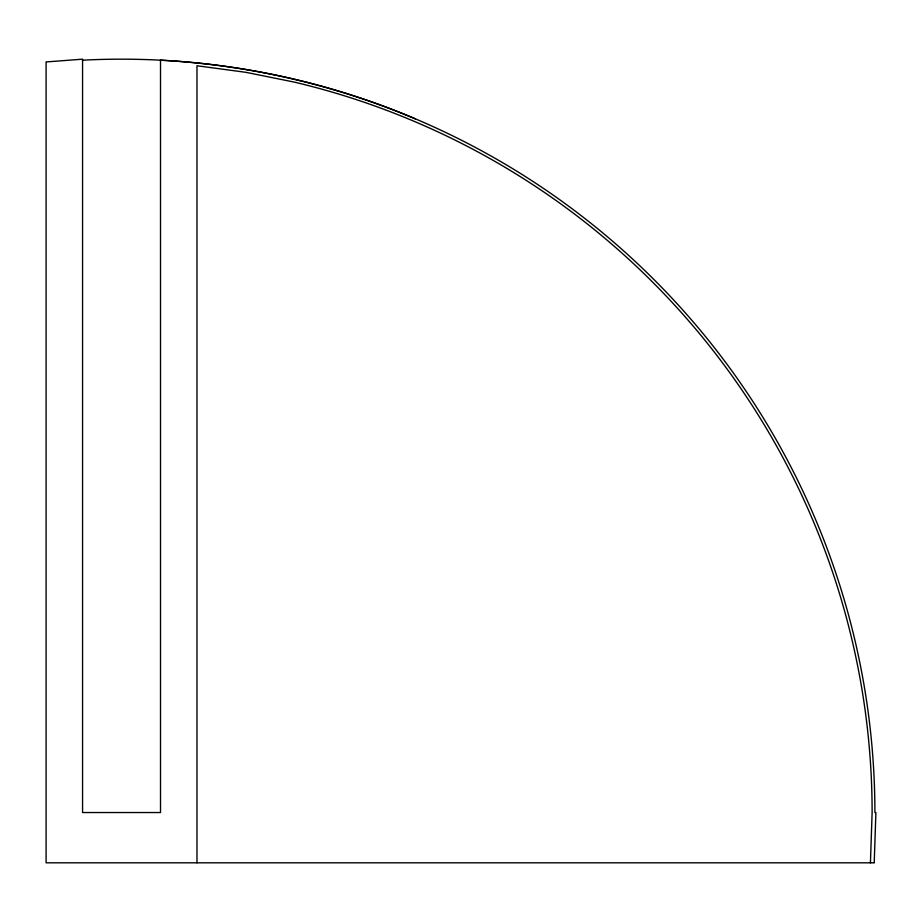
<?xml version="1.0" encoding="UTF-8"?>
<svg xmlns="http://www.w3.org/2000/svg" width="922" height="922" viewBox="0 0 922 922"><rect width="100%" height="100%" fill="white"/><g stroke="black" fill="none" stroke-linecap="round" stroke-linejoin="round"><path stroke-width="1.38" d="M874.217 862.819L875.9 812.536L874.897 812.536A753.355 753.355 0 0 0 222.824 66.015C176.379 59.711 129.357 57.763 82.565 60.184M870.437 862.819L872.12 812.536A750.577 750.577 0 0 0 294.372 82.116L245.944 72.331L196.974 65.75L196.974 862.819M46.941 61.878L82.565 59.181L82.565 812.536L160.509 812.536L160.509 60.184C248.041 64.69 334.732 84.651 415.419 118.869M873.802 862.819L46.1 862.819L46.1 61.97"/></g></svg>
